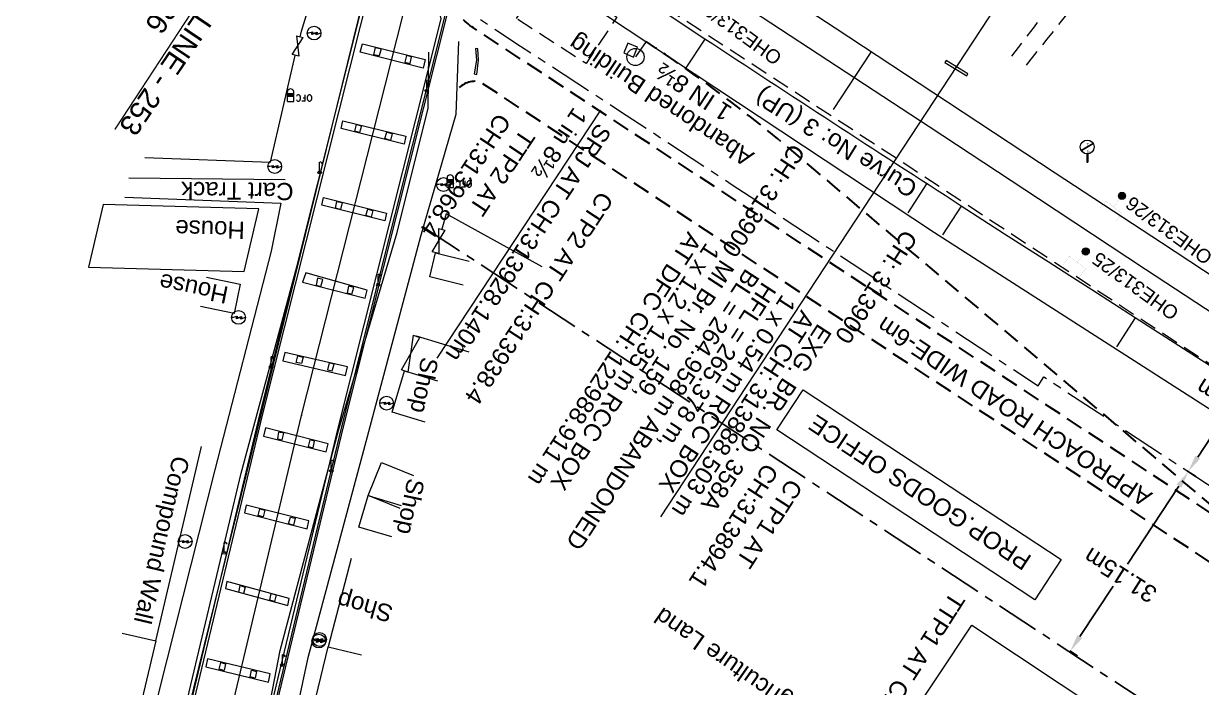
# Model space of a CAD drawing. Header units: metres. Extents: x 628572 to 650094, y 3375792 to 3391117.
# Drawn here: x 633459.7 to 633630.5, y 3387937.3 to 3388033.6 of the extents above; entities that cross this region are included whole.
import ezdxf
from ezdxf.enums import TextEntityAlignment as Align

# ---------------------------------------------------------------- set-up
doc = ezdxf.new("R2010")
doc.units = ezdxf.units.M
doc.header["$MEASUREMENT"] = 0
for name, pattern in [('CENTER', [2, 1.25, -0.25, 0.25, -0.25]), ('DASHED', [0.75, 0.5, -0.25]), ('PHANTOM2', [1.25, 0.625, -0.125, 0.125, -0.125, 0.125, -0.125])]:
    doc.linetypes.add(name, pattern=pattern)
doc.layers.get('Defpoints').update_dxf_attribs({"lineweight": 0})
for name, color, linetype, lineweight in [('BRIDGE DETAILS PLAN', 7, 'Continuous', 0), ('Bridge Parapet', 7, 'Continuous', 0), ('Cart Track', 34, 'Continuous', 0), ('Commercial Building Pucca', 251, 'Continuous', 0), ('Compound Wall', 251, 'Continuous', 0), ('Culvert Parapet', 7, 'Continuous', 0), ('Electric Pole', 251, 'Continuous', 0), ('Existing Chainage', 7, 'Continuous', 0), ('Existing IR Track', 143, 'Continuous', 0), ('Existing Railway Boundary', 7, 'CENTER', 0), ('Gate', 251, 'Continuous', 0), ('Govt buliding', 251, 'Continuous', 0), ('Lamp_Post', 7, 'Continuous', 0), ('MATCH LINE', 7, 'Continuous', 0), ('Ofc Pillar', 7, 'Continuous', 0), ('OHE MAST', 8, 'Continuous', 0), ('Piers_Abutment', 7, 'Continuous', 0), ('Residential Building Pucca', 251, 'Continuous', 0), ('Residential Building Semipucca', 251, 'Continuous', 0), ('Shed', 251, 'Continuous', 0), ('Side Details', 251, 'Continuous', 0), ('Subroad Centre', 34, 'Continuous', 0), ('Subroad Edge', 34, 'Continuous', 0), ('T-G', 8, 'Continuous', 0), ('Tank', 7, 'Continuous', 0), ('Text', 251, 'Continuous', 0), ('Wing Wall', 7, 'Continuous', 0)]:
    doc.layers.add(name, color=color, linetype=linetype, lineweight=lineweight)
for name, color, linetype in [('Cut & Conn', 190, 'Continuous'), ('Cut & Conn curves up', 192, 'Continuous'), ('IR PROPOSALS', 190, 'Continuous')]:
    doc.layers.add(name, color=color, linetype=linetype)
doc.styles.add('CUT-FILL', font='cut-fill.shx', dxfattribs={"height": 2})
doc.styles.add('notes', font='romans.shx', dxfattribs={"height": 2})
doc.styles.get("Standard").update_dxf_attribs({"font": 'arial.ttf'})
doc.styles.add('Style-Arial', font='arial.ttf')
doc.styles.add('Text', font='arial.ttf', dxfattribs={"height": 2})
doc.dimstyles.new('ISO-25', dxfattribs={"dimtxt": 2.5, "dimasz": 2.5, "dimexe": 1.25, "dimexo": 0.625, "dimtad": 1, "dimtxsty": 'Standard', "dimcen": 2.5, "dimadec": 0, "dimazin": 0, "dimtfac": 1, "dimtmove": 0, "dimatfit": 3, "dimfxl": 1, "dimarcsym": 0})

# ---------------------------------------------------------------- blocks, each defined once
blk = doc.blocks.new('GT')
at = {"layer": 'Gate'}
for p, q in [((-0.5, -0.5), (-0.5, 0.5)), ((-0.5, 0.5), (0.5, -0.5)), ((0.5, 0.5), (0.5, -0.5))]:
    blk.add_line(p, q, dxfattribs=at)
at = {"layer": 'Gate', "flags": 128}
blk.add_lwpolyline([(0.5, 0.5), (-0.5, -0.5)], dxfattribs=at)
blk = doc.blocks.new('T-G')
at = {"color": 8, "flags": 128}
for points in [[(-0.87, 1.71), (0.85, 2.73)], [(-0.85, 1.68), (0.87, 2.7)], [(-0.07, 1.2), (-0.07, 0)], [(-0.07, 0), (0.07, 0)], [(0.07, 1.2), (0.07, 0)]]:
    blk.add_lwpolyline(points, dxfattribs=at)
at = {"color": 8}
blk.add_circle((0, 2.19), 1, dxfattribs=at)
at = {"color": 8, "char_height": 0.4, "attachment_point": 7, "line_spacing_factor": 0.6, "style": 'CUT-FILL'}
for s, insert in [('T', (-0.08, 2.36, 203.18)), ('G', (-0.08, 1.37, 203.18))]:
    blk.add_mtext(s, dxfattribs=dict(at, insert=insert))
blk = doc.blocks.new('EP')
blk.add_hatch(color=8).paths.add_polyline_path([(0.31, -0.24), (0.31, 0), (-0.31, -0.19), (-0.31, 0.07), (-0.93, -0.01), (-0.21, 0.16), (-0.21, -0.05), (0.43, 0.15), (0.41, -0.1), (0.94, -0.01)])
at = {"color": 8}
for p, q in [((-0.93, -0.01), (-0.21, 0.16)), ((-0.31, 0.07), (-0.93, -0.01)), ((-0.31, -0.19), (-0.31, 0.07)), ((0.31, 0), (-0.31, -0.19)), ((-0.21, 0.16), (-0.21, -0.05)), ((-0.21, -0.05), (0.43, 0.15)), ((0.31, -0.24), (0.31, 0)), ((0.43, 0.15), (0.41, -0.1)), ((0.94, -0.01), (0.31, -0.24)), ((0.41, -0.1), (0.94, -0.01))]:
    blk.add_line(p, q, dxfattribs=at)
blk.add_circle((0, 0), 1, dxfattribs=at)
blk = doc.blocks.new('LP')
at = {"flags": 128}
for points in [[(0, 0), (0, 1.5)], [(0.25, 1.35), (0.44, 1.35)]]:
    blk.add_lwpolyline(points, dxfattribs=at)
for centre, radius, start, end in [((0.07, 0.99), 0.519, 57.6425, 97.3165), ((0.34, 1.33), 0.094, 11.7012, 168.0476)]:
    blk.add_arc(centre, radius, start, end)
at = {"extrusion": (0, 0, -1)}
blk.add_ellipse((0, 0.01), major_axis=(0.308, 0), ratio=0.400495, dxfattribs=at)
blk.add_ellipse((0.35, 1.36), major_axis=(0.0017, 0.0438), ratio=0.461056, start_param=1.74022, end_param=4.575836)
blk = doc.blocks.new('OFC')
at = {"ltscale": 5}
for p, q in [((-0.46, 0), (-0.46, 1.23)), ((-0.46, 0), (0.46, 0)), ((0.46, 0), (0.46, 1.23))]:
    blk.add_line(p, q, dxfattribs=at)
at = {"extrusion": (-1, -8.21066e-11, 0), "elevation": 0.34, "flags": 128}
blk.add_lwpolyline([(-1.13, 1.23), (-1.13, 0), (-0.77, 0), (-0.77, 1.23), (-1.13, 1.23)], close=True, dxfattribs=at)
at = {"extrusion": (-2.00765e-10, 1, 0), "elevation": 1.13, "flags": 128}
blk.add_lwpolyline([(-0.38, 1.23), (-0.38, 0), (0.34, 0), (0.34, 1.23), (-0.38, 1.23)], close=True, dxfattribs=at)
at = {"flags": 128}
blk.add_lwpolyline([(0.38, 1.13), (0.38, 0.77), (-0.34, 0.77), (-0.34, 1.13), (0.38, 1.13)], close=True, dxfattribs=at)
at = {"elevation": 1.23, "flags": 128}
blk.add_lwpolyline([(0.38, 0.77), (0.38, 1.13), (-0.34, 1.13), (-0.34, 0.77), (0.38, 0.77)], close=True, dxfattribs=at)
at = {"extrusion": (-8.0306e-11, -1, 0), "elevation": -0.77, "flags": 128}
blk.add_lwpolyline([(-0.34, 1.23), (-0.34, 0), (0.38, 0), (0.38, 1.23), (-0.34, 1.23)], close=True, dxfattribs=at)
at = {"extrusion": (1, -3.28427e-10, 0), "elevation": 0.38, "flags": 128}
blk.add_lwpolyline([(0.77, 1.23), (0.77, 0), (1.13, 0), (1.13, 1.23), (0.77, 1.23)], close=True, dxfattribs=at)
at = {"ltscale": 5}
blk.add_arc((0, 1.36), 0.48, 343.8979, 196.1021, dxfattribs=at)
at = {"ltscale": 5, "style": 'notes'}
blk.add_text('OFC', height=0.246, rotation=0, dxfattribs=at).set_placement((-0.33, 0.84))
at = {"style": 'notes'}
blk.add_text('OFC', height=0.937, rotation=180, dxfattribs=at).set_placement((3.18, 0.99, -359.18))
blk = doc.blocks.new('OHE MAST')
h = blk.add_hatch(color=256)
edge = h.paths.add_edge_path()
edge.add_arc((0, 0), 0.514, 0, 360)
at = {"const_width": 0.01, "flags": 128}
for points in [[(1.5, 3.5), (1.5, 2), (-1.5, 2), (-1.5, 3.5)], [(0, 2), (0, 0)]]:
    blk.add_lwpolyline(points, dxfattribs=at)
blk.add_circle((0, 0), 0.514)
blk = doc.blocks.new('*D67')
at = {"color": 0, "lineweight": -2, "transparency": 16777216}
for p, q in [((633640.13, 3387986.32), (633641.29, 3387985.55)), ((633638.87, 3387984.15), (633635.98, 3387979.76)), ((633630.01, 3387970.68), (633633.89, 3387976.58)), ((633628.54, 3387968.65), (633629.67, 3387967.9))]:
    blk.add_line(p, q, dxfattribs=at)
at = {"color": 0, "transparency": 16777216}
for points in [[(633639.22, 3387983.92), (633638.53, 3387984.38), (633640.25, 3387986.24)], [(633630.35, 3387970.45), (633629.66, 3387970.91), (633628.63, 3387968.59)]]:
    blk.add_solid(points, dxfattribs=at)
at = {"layer": 'Defpoints', "color": 0, "transparency": 16777216}
for p in [(633639.61, 3387986.66), (633628.02, 3387968.99), (633628.63, 3387968.59)]:
    blk.add_point(p, dxfattribs=at)
at = {"color": 0, "transparency": 16777216, "insert": (633635.06, 3387978.09), "char_height": 2.5, "attachment_point": 5, "rotation": 147.6473}
blk.add_mtext('21.13m', dxfattribs=at)
blk = doc.blocks.new('*D68')
at = {"color": 0, "lineweight": -2, "transparency": 16777216}
for p, q in [((633628.54, 3387968.65), (633629.7, 3387967.88)), ((633627.29, 3387966.48), (633619.81, 3387955.13)), ((633612.91, 3387944.64), (633617.72, 3387951.95)), ((633611.46, 3387942.6), (633612.58, 3387941.86))]:
    blk.add_line(p, q, dxfattribs=at)
at = {"color": 0, "transparency": 16777216}
for points in [[(633627.63, 3387966.25), (633626.94, 3387966.71), (633628.66, 3387968.57)], [(633613.26, 3387944.41), (633612.56, 3387944.87), (633611.53, 3387942.55)]]:
    blk.add_solid(points, dxfattribs=at)
at = {"layer": 'Defpoints', "color": 0, "transparency": 16777216}
for p in [(633628.02, 3387968.99), (633610.94, 3387942.94), (633611.53, 3387942.55)]:
    blk.add_point(p, dxfattribs=at)
at = {"color": 0, "transparency": 16777216, "insert": (633618.77, 3387953.54), "char_height": 2.5, "attachment_point": 5, "rotation": 147.6473}
blk.add_mtext('31.15m', dxfattribs=at)

msp = doc.modelspace()

# ---------------------------------------------------------------- linework, layer by layer
at = {"layer": 'BRIDGE DETAILS PLAN', "flags": 128}
msp.add_lwpolyline([(633552.1138, 3387962.0314), (633603.1585, 3388039.6917)], dxfattribs=at)
at = {"layer": 'Bridge Parapet', "flags": 128}
for points in [[(633582.1079, 3388327.4918), (633570.3504, 3388281.2824), (633558.0854, 3388232.6592), (633546.1026, 3388184.8959), (633533.7307, 3388136.0457), (633522.329, 3388089.3873), (633519.7365, 3388078.6746), (633519.0071, 3388075.9338), (633510.5455, 3388043.721), (633479.7156, 3387918.3144), (633474.7825, 3387889.2321), (633471.5762, 3387859.1145), (633470.2672, 3387837.8417), (633469.9649, 3387815.0777), (633470.0271, 3387781.2957), (633470.0424, 3387748.6727)], [(633470.0424, 3387748.6727), (633470.2984, 3387748.6437), (633470.3051, 3387781.3347), (633470.2459, 3387815.1267), (633470.5221, 3387837.7887), (633471.8002, 3387859.1115), (633475.0455, 3387889.25), (633479.9686, 3387918.2473), (633494.008, 3387977.0023), (633510.7045, 3388043.7049), (633519.1391, 3388075.7197), (633534.0707, 3388136.0056), (633546.3426, 3388184.9469), (633558.3974, 3388232.6781), (633570.6413, 3388281.1624), (633582.3289, 3388327.4457)], [(633482.2174, 3387748.643), (633482.1688, 3387779.012), (633482.1369, 3387814.719), (633482.4642, 3387837.892), (633483.587, 3387858.0918), (633486.9363, 3387888.1203), (633491.6283, 3387916.0007), (633505.8457, 3387975.0586), (633521.3285, 3388036.7084)], [(633521.5215, 3388036.6074), (633506.0577, 3387975.0676), (633491.8333, 3387915.9936), (633483.906, 3387858.1278), (633482.6542, 3387837.9969), (633482.4189, 3387814.726), (633482.4088, 3387779.14), (633482.4524, 3387748.533), (633482.2174, 3387748.643)]]:
    msp.add_lwpolyline(points, dxfattribs=at)
at = {"layer": 'Cart Track', "flags": 128}
for points in [[(633474.9529, 3388011.216), (633497.6528, 3388010.9498)], [(633474.3905, 3388008.4151), (633497.0063, 3388007.5389), (633495.5893, 3388000.5861), (633487.4268, 3387968.8313), (633479.3262, 3387936.6584), (633469.8772, 3387894.2918), (633465.6909, 3387863.8723), (633465.966, 3387857.8223), (633463.7205, 3387847.4906)], [(633469.1118, 3387842.1719), (633470.0279, 3387857.4467), (633474.8041, 3387893.4811), (633483.7062, 3387936.6388), (633491.2538, 3387968.3517), (633499.6432, 3387999.5455)]]:
    msp.add_lwpolyline(points, dxfattribs=at)
at = {"layer": 'Commercial Building Pucca', "flags": 128}
for points in [[(633523.4492, 3387995.6462), (633518.5976, 3387996.8551), (633519.4653, 3388000.3377), (633524.317, 3387999.1288)], [(633486.2216, 3387996.7755), (633491.1217, 3387995.7807), (633490.2591, 3387991.5318), (633485.359, 3387992.5267)], [(633514.3163, 3387963.2407), (633509.6813, 3387965.1161), (633511.61, 3387969.8828), (633516.2449, 3387968.0074)], [(633513.0988, 3387959.1067), (633508.3096, 3387960.5433), (633509.6813, 3387965.1161), (633514.4705, 3387963.6795)], [(633504.4205, 3387924.192), (633499.5606, 3387925.3675), (633503.8662, 3387943.1669), (633508.726, 3387941.9914)]]:
    msp.add_lwpolyline(points, dxfattribs=at)
at = {"layer": 'Compound Wall', "flags": 128}
for points in [[(633499.7938, 3388031.6745), (633500.0099, 3388032.5035), (633501.7537, 3388038.2342)], [(633477.2653, 3388014.1767), (633495.5222, 3388013.4781), (633499.1054, 3388028.9816)], [(633534.927, 3387998.2765), (633520.9831, 3388005.9685), (633520.3818, 3388003.7506)], [(633524.3404, 3387985.9143), (633516.6856, 3387988.2151)], [(633478.8543, 3387944.0205), (633485.5143, 3387972.2315)], [(633507.196, 3387955.9564), (633503.8652, 3387943.1659)]]:
    msp.add_lwpolyline(points, dxfattribs=at)
at = {"layer": 'Culvert Parapet', "flags": 128}
msp.add_lwpolyline([(633596.676, 3388026.3057), (633593.4953, 3388028.2381), (633593.3383, 3388027.9482), (633596.5191, 3388026.0156), (633596.676, 3388026.3057)], close=True, dxfattribs=at)
at = {"layer": 'Cut & Conn', "linetype": 'Continuous', "lineweight": 0, "flags": 128}
msp.add_lwpolyline([(633587.9877, 3388006.147), (633590.7038, 3388010.3449)], dxfattribs=at)
at = {"layer": 'Cut & Conn curves up', "lineweight": 0, "flags": 128}
for points in [[(633558.5182, 3388031.3456), (633555.7698, 3388027.1687)], [(633595.6992, 3388007.117), (633592.988, 3388002.9159)], [(633620.9386, 3387990.9005), (633618.24, 3387986.6913)]]:
    msp.add_lwpolyline(points, dxfattribs=at)
at = {"layer": 'Cut & Conn curves up', "lineweight": 0}
msp.add_lwpolyline([(633610.1296, 3387895.1527), (633577.6181, 3387916.7563), (633597.2483, 3387946.2979), (633629.7598, 3387924.6943)], close=True, dxfattribs=at)
at = {"layer": 'Existing Chainage', "color": 7, "linetype": 'Continuous', "lineweight": 13, "flags": 128}
msp.add_lwpolyline([(633577.1584, 3388021.1033), (633582.6579, 3388029.4553)], dxfattribs=at)
at = {"layer": 'Existing IR Track', "color": 88, "linetype": 'DASHED', "ltscale": 5, "flags": 128}
msp.add_lwpolyline([(633655.2558, 3387968.8454), (633651.3204, 3387971.3978), (633618.9693, 3387992.5343), (633588.2438, 3388012.7388), (633555.5721, 3388034.1031), (633524.2034, 3388054.4683), (633489.5286, 3388078.1213), (633461.7389, 3388095.8322), (633429.7692, 3388117.3358), (633397.98, 3388138.1201), (633365.2232, 3388159.5832), (633331.9342, 3388181.5017), (633305.6101, 3388199.5599), (633293.819, 3388207.6162), (633281.4239, 3388215.7519), (633264.447, 3388226.8212), (633226.0824, 3388251.9169), (633201.4886, 3388268.1225), (633165.1673, 3388291.9881), (633131.8644, 3388313.7708), (633100.0164, 3388334.8736), (633069.8468, 3388355.0655), (633066.6826, 3388357.1272), (633052.312, 3388366.5682), (633049.0719, 3388368.7399), (633046.1212, 3388370.658), (633034.399, 3388378.4057), (633025.0907, 3388384.5662), (633008.4566, 3388395.4793), (632989.5886, 3388407.849), (632964.854, 3388424.1264), (632944.356, 3388437.5642), (632916.4413, 3388455.8732), (632896.2201, 3388469.1828), (632879.7564, 3388480.0129), (632866.3179, 3388488.8026), (632862.5514, 3388491.262), (632858.682, 3388493.7589), (632841.7019, 3388504.9599)], dxfattribs=at)
at = {"layer": 'Existing IR Track', "flags": 128}
for points in [[(633760.215, 3387912.7122), (633757.6038, 3387914.4298), (633740.1304, 3387925.9133), (633723.0094, 3387937.1653), (633707.1728, 3387947.5681), (633691.4361, 3387957.9053), (633674.2036, 3387969.2407), (633656.8386, 3387980.6632), (633640.8873, 3387991.1539), (633624.7361, 3388001.7759), (633609.3469, 3388011.8954), (633593.6904, 3388022.1908), (633577.3994, 3388032.9178), (633561.0644, 3388043.6737)], [(633800.9013, 3387880.6151), (633784.7598, 3387891.2326), (633769.8561, 3387900.9951), (633754.9453, 3387910.7624), (633737.6529, 3387922.1463), (633720.3871, 3387933.5127), (633704.7229, 3387943.8431), (633689.0644, 3387954.1698), (633671.77, 3387965.5402), (633654.5471, 3387976.8637), (633638.4378, 3387987.4278), (633622.4455, 3387997.9151), (633606.8888, 3388008.157), (633591.0452, 3388018.5872), (633591.041, 3388018.5932), (633574.9339, 3388029.1698), (633558.5614, 3388039.9207)]]:
    msp.add_lwpolyline(points, dxfattribs=at)
at = {"layer": 'Existing Railway Boundary', "ltscale": 5, "flags": 128}
msp.add_lwpolyline([(631983.38, 3389039.032), (631997.7807, 3389029.4226), (631998.0481, 3389028.4172), (632017.689, 3389013.381), (632054.7643, 3388986.9088), (632106.6339, 3388955.856), (632154.9467, 3388925.0992), (632230.8669, 3388875.9972), (632261.2753, 3388857.0709), (632290.5359, 3388840.2738), (632385.6616, 3388776.6365), (632400.5735, 3388766.5357), (632397.5375, 3388762.1235), (632395.5364, 3388759.1088), (632389.2973, 3388750.367), (632386.7075, 3388746.9674), (632380.0799, 3388739.4039), (632361.8258, 3388715.063), (632365.1364, 3388712.5802), (632373.8273, 3388706.8724), (632388.4278, 3388697.2834), (632403.5607, 3388687.3436), (632418.7904, 3388677.3402), (632434.5002, 3388667.0345), (632450.2517, 3388656.7014), (632466.7864, 3388645.8571), (632483.3195, 3388635.0137), (632501.7611, 3388622.9148), (632520.2525, 3388610.7831), (632536.8197, 3388599.9238), (632553.3588, 3388589.0829), (632565.8495, 3388580.885), (632578.4671, 3388572.604), (632596.9196, 3388560.5289), (632615.4939, 3388548.3741), (632635.6038, 3388535.295), (632652.8405, 3388523.9973), (632669.9946, 3388512.743), (632686.4084, 3388501.9869), (632696.8068, 3388495.1588), (632732.8678, 3388550.0585), (632815.552, 3388494.313), (632865.8266, 3388462.6693), (632954.7858, 3388408.1832), (633025.1519, 3388369.9037), (633056.7277, 3388353.8904), (633065.1399, 3388349.0145), (633088.5914, 3388328.9973), (633152.5885, 3388273.22), (633202.5468, 3388242.3953), (633264.4413, 3388204.6969), (633318.529, 3388171.7998), (633353.1394, 3388148.7029), (633406.9301, 3388112.3266), (633420.502, 3388103.4378), (633436.8123, 3388092.7008), (633466.2362, 3388073.356), (633479.8402, 3388064.4269), (633497.3225, 3388052.9837), (633514.7073, 3388041.6043), (633531.7969, 3388030.3277), (633546.129, 3388020.9518), (633562.4852, 3388010.2117), (633576.5949, 3388000.9466), (633594.4174, 3387989.2137), (633606.8568, 3387981.0241), (633607.7091, 3387982.3188), (633610.8424, 3387980.256), (633626.8506, 3387969.7582), (633642.9494, 3387959.201), (633660.1619, 3387947.8844), (633677.4438, 3387936.5221), (633693.0899, 3387926.2037), (633708.7685, 3387915.8637), (633726.0343, 3387904.4973), (633743.3468, 3387893.1002), (633758.2779, 3387883.3197), (633773.1647, 3387873.5681), (633789.2894, 3387862.9617), (633805.4356, 3387852.3412), (633820.4764, 3387842.4668), (633835.4704, 3387832.6232), (633852.0416, 3387821.7432), (633886.4734, 3387799.1411), (633904.4207, 3387787.3621), (633919.3393, 3387777.5707), (633934.3023, 3387767.7502), (633949.6629, 3387757.6969), (633964.9235, 3387747.7091), (633980.0551, 3387737.7098), (633995.2041, 3387727.6988), (634012.3387, 3387716.4289), (634029.3333, 3387705.2512), (634045.5362, 3387694.5849), (634061.6293, 3387683.9862), (634078.9907, 3387672.5929), (634096.3149, 3387661.224), (634113.1506, 3387650.1721), (634130.0059, 3387639.1072), (634145.8823, 3387628.6414), (634161.8963, 3387618.085), (634177.8703, 3387607.6107), (634193.7633, 3387597.1895), (634209.9993, 3387586.506), (634226.097, 3387575.9134), (634243.1652, 3387564.6955), (634260.1615, 3387553.5249), (634275.6177, 3387543.3646), (634291.1318, 3387533.1662), (634296.8083, 3387529.4449), (634291.9143, 3387522.0113), (634301.9583, 3387515.4268), (634317.7028, 3387505.1053), (634344.1271, 3387487.7818), (634370.6963, 3387470.3636), (634386.1901, 3387460.3813), (634401.9429, 3387450.229), (634426.4972, 3387434.0857), (634451.3792, 3387417.727), (634475.9114, 3387401.5928), (634500.3759, 3387385.5031), (634523.6732, 3387370.1555), (634547.0997, 3387354.7227), (634564.8006, 3387343.068), (634582.571, 3387331.3674), (634601.3879, 3387318.9723), (634620.2858, 3387306.5238), (634639.3106, 3387294.0156), (634658.1243, 3387281.6461), (634679.4814, 3387267.2836), (634702.026, 3387254.0413), (634712.9167, 3387246.4104), (634726.0042, 3387238.4627), (634737.8854, 3387230.0656), (634750.9438, 3387221.7267), (634764.9008, 3387212.4131), (634775.612, 3387204.6159), (634789.3703, 3387195.959), (634801.4607, 3387188.869), (634814.7172, 3387180.8194), (634815.4987, 3387180.2694), (634827.9598, 3387171.3498), (634840.5994, 3387164.128), (634854.2176, 3387155.5292), (634871.8787, 3387143.9515), (634877.6173, 3387139.7695), (634887.5373, 3387132.4757), (634902.4262, 3387121.5277), (634921.3448, 3387107.4791), (634940.6674, 3387093.1306), (634962.2421, 3387077.0753), (634984.1126, 3387060.8), (635000.5185, 3387048.6195), (635017.0238, 3387036.3652), (635035.7455, 3387022.426), (635054.4369, 3387008.5092), (635082.1937, 3386987.9155), (635109.8573, 3386967.3911), (635134.2436, 3386949.2611), (635158.5309, 3386931.2047), (635180.7563, 3386914.7058), (635202.7867, 3386898.3516), (635206.1213, 3386895.8016), (635211.1242, 3386892.0437), (635230.1367, 3386877.9281), (635249.207, 3386863.7701), (635270.9723, 3386847.61), (635292.819, 3386831.3895), (635313.1117, 3386816.3456), (635333.3618, 3386801.3334), (635352.372, 3386787.2182), (635371.5331, 3386772.9909), (635390.4616, 3386758.9197), (635409.8226, 3386744.527), (635427.2062, 3386731.6093), (635445.0434, 3386718.3546), (635461.6171, 3386706.0794), (635478.4695, 3386693.5976), (635493.4196, 3386682.4884), (635508.6023, 3386671.2062), (635518.0063, 3386664.2196), (635527.5618, 3386657.1206), (635543.461, 3386645.2907), (635559.7145, 3386633.1978), (635591.676, 3386610.2688), (635606.0755, 3386599.5015), (635620.6466, 3386588.6057), (635636.5434, 3386576.7606), (635652.3995, 3386564.9458), (635668.2493, 3386553.1365), (635683.9787, 3386541.4169), (635700.2614, 3386528.9886), (635716.7419, 3386516.4094), (635732.9183, 3386504.3569), (635749.0007, 3386492.3748), (635764.9276, 3386480.5277), (635780.91, 3386468.6394), (635796.8963, 3386456.7694), (635812.8908, 3386444.8934), (635829.3631, 3386432.6938), (635845.7912, 3386420.527), (635861.6814, 3386408.7334), (635877.6317, 3386396.8953), (635893.2055, 3386385.3425), (635908.8769, 3386373.7174), (635925.058, 3386361.6972), (635941.2668, 3386349.6564), (635956.6865, 3386338.1889), (635972.0823, 3386326.7391), (635987.7899, 3386315.0493), (636003.5308, 3386303.3347), (636019.0977, 3386291.765), (636034.6476, 3386280.2079), (636050.7681, 3386268.2256), (636066.8961, 3386256.2378), (636083.1084, 3386244.1987), (636099.3561, 3386232.1333), (636114.134, 3386221.1471), (636147.8198, 3386196.1265), (636166.7058, 3386182.1085), (636182.4635, 3386170.4111), (636198.2037, 3386158.7268), (636214.3364, 3386146.7471), (636230.3919, 3386134.8247), (636230.9614, 3386134.4025), (636228.154, 3386130.995), (636300.9317, 3386076.4069), (636382.1931, 3386014.4435), (636463.0816, 3385952.0584), (636544.2755, 3385889.3268), (636568.8921, 3385871.1182), (636613.4471, 3385839.7025), (636628.0709, 3385853.6506), (636650.5128, 3385835.4717), (636693.9069, 3385800.1065), (636686.7095, 3385790.4003), (636696.0629, 3385782.3378), (636710.473, 3385769.9165), (636766.0138, 3385726.4206), (636849.4668, 3385668.9836), (636931.64, 3385608.8479), (637013.8419, 3385548.1951), (637096.6082, 3385488.6336), (637121.9489, 3385470.2058), (637176.9181, 3385426.1737), (637258.1753, 3385363.4078), (637340.1494, 3385301.7514), (637422.2947, 3385241.0852), (637447.0788, 3385223.2045), (637528.2227, 3385160.8768), (637610.9552, 3385100.7612), (637694.8717, 3385041.953), (637753.3499, 3385002.2846), (637771.5944, 3384989.982), (637771.5944, 3384979.4924), (637852.0915, 3384922.0343), (637935.0162, 3384862.0714), (637993.4351, 3384821.4573), (638019.0158, 3384803.2052), (638102.4107, 3384745.0584), (638178.9785, 3384688.3398), (638237.6603, 3384636.8079), (638344.701, 3384557.2221), (638427.4112, 3384496.8586), (638508.4228, 3384435.5926), (638565.3238, 3384391.9743), (638589.782, 3384373.2765), (638631.8324, 3384337.8543), (638619.2503, 3384320.7689), (638700.6253, 3384258.2275), (638758.2306, 3384210.1286), (638748.4263, 3384194.4881), (638832.9819, 3384135.241), (638898.2751, 3384089.8354), (638910.685, 3384104.7359), (638994.0238, 3384045.8483), (639077.2216, 3383986.384), (639102.1383, 3383968.0886), (639159.8745, 3383926.5901), (639184.8741, 3383908.5552), (639242.6613, 3383867.4991), (639268.1519, 3383849.1332), (639327.9549, 3383811.5106), (639354.2186, 3383795.0507), (639414.5653, 3383756.9689), (639440.0428, 3383739.3736), (639498.3493, 3383699.1058), (639523.8465, 3383681.6785), (639574.9736, 3383646.7331), (639583.1624, 3383652.0276), (639689.1575, 3383571.5368), (639770.3529, 3383510.1038), (639826.8338, 3383467.0843), (639851.6063, 3383448.3401), (639907.8381, 3383405.1303), (639928.7552, 3383389.2727), (639932.4136, 3383385.8226), (639987.4639, 3383341.8457), (640012.7135, 3383323.0928), (640093.1273, 3383262.0565), (640171.8725, 3383196.1592), (640228.3322, 3383153.381), (640311.5957, 3383095.2106), (640394.8641, 3383036.2274), (640477.4145, 3382977.0386), (640559.1827, 3382915.4685), (640665.4567, 3382835.3045), (640720.6935, 3382789.5682), (640744.1896, 3382769.9043), (640801.5333, 3382727.7921), (640884.497, 3382668.355), (640967.4181, 3382609.4811), (641049.3321, 3382547.9775), (641130.842, 3382487.0083), (641212.6929, 3382426.3203), (641295.2397, 3382366.2732), (641377.1032, 3382305.6407), (641458.6913, 3382244.4694), (641539.788, 3382182.3426), (641622.1383, 3382122.0097), (641702.364, 3382062.6427), (641784.5528, 3382001.6936), (641867.0132, 3381941.5198), (641973.939, 3381862.1361), (642047.1447, 3381806.5386), (642111.3474, 3381756.247), (642135.5451, 3381737.1522), (642191.6481, 3381692.8805), (642216.3665, 3381674.0919), (642297.8377, 3381612.4104), (642380.4062, 3381552.4772), (642463.3246, 3381492.4122), (642545.7114, 3381431.7783), (642627.5896, 3381371.9523), (642710.042, 3381311.7191), (642794.2249, 3381254.3826), (642875.8129, 3381193.2771), (642956.3456, 3381130.3141), (643036.4583, 3381067.3443), (643117.185, 3381004.8095), (643172.4593, 3380960.8682), (643197.158, 3380942.1115), (643255.3116, 3380901.5691), (643282.0179, 3380885.9855), (643340.0019, 3380844.3971), (643414.9945, 3380785.1482), (643451.8986, 3380756.7808), (643532.8037, 3380694.4612), (643535.2972, 3380692.6635), (643551.2784, 3380680.8194), (643567.3357, 3380668.919), (643583.0638, 3380657.2952), (643598.7082, 3380645.7333), (643614.3081, 3380634.1892), (643630.1523, 3380622.4653), (643650.0814, 3380608.0318), (643669.585, 3380593.9065), (643682.7179, 3380584.1884), (643695.5222, 3380574.7117), (643709.3225, 3380564.4893), (643722.9637, 3380554.3847), (643737.887, 3380543.3483), (643752.8235, 3380532.3022), (643768.2592, 3380520.8389), (643783.7331, 3380509.3472), (643799.7855, 3380497.4973), (643815.9413, 3380485.5714), (643832.7782, 3380473.1288), (643849.7289, 3380460.6021), (643866.059, 3380448.5159), (643882.3496, 3380436.4589), (643898.3816, 3380424.7148), (643914.2305, 3380413.1048), (643929.3278, 3380401.9147), (643944.4267, 3380390.7231), (643959.7518, 3380379.1349), (643975.3902, 3380367.3097), (643987.907, 3380358.1055), (644000.1603, 3380349.0958), (644017.4569, 3380336.3184), (644034.4669, 3380323.7528), (644046.4455, 3380314.9727), (644249.4258, 3380165.3983), (644621.007, 3379887.6965), (644676.9944, 3379845.4482), (644702.8645, 3379825.9912), (644738.6024, 3379799.4801), (644742.2817, 3379796.7418), (644771.2557, 3379773.8192), (644804.6479, 3379750.2058), (644834.554, 3379728.6172), (644848.5372, 3379718.5093), (644863.2911, 3379707.9396), (644878.1999, 3379697.2589), (644893.8111, 3379686.127), (644909.381, 3379675.0245), (644918.4816, 3379668.5863), (644935.1691, 3379656.7791), (644907.7997, 3379620.3367), (644936.8456, 3379598.666), (644961.4527, 3379618.4234), (645145.9779, 3379481.4776), (645154.4712, 3379493.1591), (645276.7247, 3379402.534), (645270.2115, 3379393.7381), (645468.3754, 3379252.8811), (645478.6859, 3379267.1096), (645498.5589, 3379252.3702), (645510.5872, 3379243.9988), (645510.5872, 3379243.9988), (645531.3517, 3379228.922), (645544.8911, 3379218.91), (645549.0311, 3379215.8257)], dxfattribs=at)
at = {"layer": 'Govt buliding', "color": 88, "linetype": 'DASHED', "ltscale": 5, "flags": 128}
msp.add_lwpolyline([(633531.1842, 3388034.318), (633535.6401, 3388041.0754), (633545.7322, 3388034.5409), (633541.2762, 3388027.7836), (633531.1842, 3388034.318)], close=True, dxfattribs=at)
at = {"layer": 'IR PROPOSALS', "linetype": 'Continuous', "lineweight": 0}
msp.add_line((633549.9788, 3388030.9837), (633548.4489, 3388028.7433), dxfattribs=at)
at = {"layer": 'IR PROPOSALS', "linetype": 'Continuous', "lineweight": 0, "flags": 128}
for points in [[(633005.3366, 3388390.6501), (633017.9238, 3388382.2456, 0.00993225), (633037.4473, 3388369.7631, -0.01048092), (633058.0346, 3388356.5686), (633177.8795, 3388276.1671), (633464.7937, 3388087.4008), (633591.8294, 3388003.2666), (633707.3008, 3387929.2386), (633752.2019, 3387899.7159), (633755.1075, 3387899.6122)], [(633663.5474, 3387963.5843), (633620.9386, 3387990.9005), (633617.7816, 3387992.9245), (633614.6249, 3387994.9488), (633611.4686, 3387996.9736), (633608.3128, 3387998.9993), (633605.1578, 3388001.0262), (633602.0037, 3388003.0546), (633598.8508, 3388005.0848), (633595.6992, 3388007.117, -0.00221894), (633558.5182, 3388031.3456), (633555.3862, 3388033.408), (633552.2556, 3388035.4725)]]:
    msp.add_lwpolyline(points, format="xyb", dxfattribs=at)
at = {"layer": 'IR PROPOSALS', "linetype": 'DASHED', "lineweight": 30, "ltscale": 5, "flags": 128}
for points in [[(633801.3038, 3387853.9562, -0.3195207), (633798.335, 3387853.017), (633524.9612, 3388032.9503, -0.138793), (633521.583, 3388036.849)], [(633739.1144, 3387875.2611), (633736.4346, 3387875.3568), (633571.7311, 3388014.669, 0.02928505), (633549.9788, 3388030.9837), (633549.9788, 3388030.9837)], [(633795.3477, 3387844.907, 0.33400222), (633794.9653, 3387848.0519), (633525.8512, 3388025.1815, 0.25691383), (633522.5675, 3388023.9964)]]:
    msp.add_lwpolyline(points, format="xyb", dxfattribs=at)
at = {"layer": 'IR PROPOSALS', "lineweight": 13, "flags": 128}
msp.add_lwpolyline([(633519.693, 3387985.0513), (633543.4064, 3388021.0239)], dxfattribs=at)
at = {"layer": 'IR PROPOSALS', "linetype": 'CENTER', "ltscale": 5, "flags": 128}
msp.add_lwpolyline([(633517.7195, 3388004.073), (634409.3663, 3387417.4609)], dxfattribs=at)
at = {"layer": 'IR PROPOSALS', "linetype": 'Continuous', "lineweight": 0, "flags": 128}
msp.add_lwpolyline([(633606.3732, 3387949.9928), (633568.9433, 3387974.6289), (633572.7754, 3387980.4511), (633610.2053, 3387955.8149)], close=True, dxfattribs=at)
at = {"layer": 'IR PROPOSALS', "linetype": 'Continuous', "lineweight": 0}
msp.add_circle((633548.4489, 3388028.7433), 1.2487, dxfattribs=at)
at = {"layer": 'MATCH LINE', "linetype": 'PHANTOM2', "ltscale": 15, "const_width": 0.2}
msp.add_lwpolyline([(633540.5301, 3388121.4489), (633472.934, 3388018.226)], dxfattribs=at)
at = {"layer": 'Piers_Abutment', "flags": 128}
for points in [[(633508.5355, 3388029.4592), (633508.8316, 3388030.6752), (633517.9523, 3388028.3559), (633517.656, 3388027.1396), (633508.5355, 3388029.4592)], [(633510.7416, 3388030.1039), (633511.5425, 3388029.9148), (633511.2494, 3388028.9189), (633510.4954, 3388029.039), (633510.7416, 3388030.1039)], [(633515.9854, 3388028.7792), (633515.2224, 3388028.9653), (633514.9833, 3388028.0023), (633515.772, 3388027.8099), (633515.9854, 3388028.7792)], [(633505.7669, 3388018.3526), (633506.015, 3388019.4996), (633515.1317, 3388017.2323), (633514.8835, 3388016.085), (633505.7669, 3388018.3526)], [(633508.4408, 3388017.7663), (633507.7428, 3388017.9624), (633507.986, 3388018.9443), (633508.6879, 3388018.7612), (633508.4408, 3388017.7663)], [(633512.4078, 3388017.8517), (633513.1568, 3388017.6206), (633512.9116, 3388016.6496), (633512.1153, 3388016.8953), (633512.4078, 3388017.8517)], [(633502.9653, 3388007.251), (633503.2105, 3388008.356), (633512.3281, 3388006.0907), (633512.0829, 3388004.9855), (633502.9653, 3388007.251)], [(633505.1534, 3388007.7927), (633505.8994, 3388007.6116), (633505.6522, 3388006.6377), (633504.9322, 3388006.8078), (633505.1534, 3388007.7927)], [(633509.6312, 3388006.6621), (633510.3462, 3388006.476), (633510.0981, 3388005.524), (633509.3303, 3388005.7239), (633509.6312, 3388006.6621)], [(633500.6185, 3387997.4319), (633500.1357, 3387996.0684), (633509.2234, 3387993.7401), (633509.5115, 3387994.8861), (633500.6185, 3387997.4319)], [(633502.1186, 3387995.6502), (633502.8256, 3387995.4461), (633503.0928, 3387996.437), (633502.3118, 3387996.6291), (633502.1186, 3387995.6502)], [(633506.6175, 3387994.5155), (633507.3245, 3387994.3114), (633507.5916, 3387995.3024), (633506.8106, 3387995.4945), (633506.6175, 3387994.5155)], [(633506.3978, 3387982.5425), (633506.702, 3387983.7615), (633497.5803, 3387985.8818), (633497.2761, 3387984.6628), (633506.3978, 3387982.5425)], [(633499.4822, 3387985.3742), (633500.2702, 3387985.2021), (633500.02, 3387984.2612), (633499.232, 3387984.4333), (633499.4822, 3387985.3742)], [(633504.72, 3387984.1608), (633504.009, 3387984.3479), (633503.7659, 3387983.3709), (633504.4769, 3387983.1838), (633504.72, 3387984.1608)], [(633503.6052, 3387971.4289), (633503.8944, 3387972.6079), (633494.7987, 3387974.9282), (633494.5095, 3387973.7492), (633503.6052, 3387971.4289)], [(633496.5015, 3387973.342), (633497.2154, 3387973.1719), (633497.4586, 3387974.1518), (633496.6696, 3387974.3229), (633496.5015, 3387973.342)], [(633501.9054, 3387973.0042), (633501.2034, 3387973.1993), (633500.9723, 3387972.2183), (633501.6743, 3387972.0232), (633501.9054, 3387973.0042)], [(633500.8256, 3387960.2953), (633501.0868, 3387961.4323), (633492.0031, 3387963.7256), (633491.7419, 3387962.5886), (633500.8256, 3387960.2953)], [(633493.966, 3387963.1763), (633494.663, 3387963.0102), (633494.4229, 3387962.0223), (633493.7129, 3387962.2214), (633493.966, 3387963.1763)], [(633498.3928, 3387961.9817), (633499.0898, 3387961.8156), (633498.8497, 3387960.8276), (633498.1397, 3387961.0267), (633498.3928, 3387961.9817)], [(633498.014, 3387949.1517), (633498.2342, 3387950.1677), (633489.1935, 3387952.62), (633488.9733, 3387951.6038), (633498.014, 3387949.1517)], [(633491.6033, 3387950.8727), (633490.8913, 3387951.0648), (633491.0934, 3387952.0337), (633491.8334, 3387951.8341), (633491.6033, 3387950.8727)], [(633496.1021, 3387949.751), (633495.3901, 3387949.9431), (633495.5923, 3387950.9121), (633496.3323, 3387950.7124), (633496.1021, 3387949.751)], [(633495.2214, 3387938.0421), (633495.4636, 3387939.2181), (633486.3709, 3387941.4224), (633486.1287, 3387940.2464), (633495.2214, 3387938.0421)], [(633488.7937, 3387939.7211), (633488.0797, 3387939.9062), (633488.2888, 3387940.8821), (633489.0028, 3387940.697), (633488.7937, 3387939.7211)], [(633493.2675, 3387938.6014), (633492.5535, 3387938.7865), (633492.7627, 3387939.7625), (633493.4767, 3387939.5774), (633493.2675, 3387938.6014)]]:
    msp.add_lwpolyline(points, close=True, dxfattribs=at)
at = {"layer": 'Residential Building Pucca', "flags": 128}
msp.add_lwpolyline([(633491.6979, 3387997.6176), (633493.8012, 3388006.7313), (633471.2203, 3388007.3576), (633469.1166, 3387998.2419), (633491.6979, 3387997.6176)], close=True, dxfattribs=at)
at = {"layer": 'Residential Building Semipucca', "flags": 128}
msp.add_lwpolyline([(633517.9443, 3387975.7535), (633513.158, 3387977.1996), (633514.9689, 3387983.1933), (633519.7552, 3387981.7473)], dxfattribs=at)
at = {"layer": 'Shed', "flags": 128}
msp.add_lwpolyline([(633473.986, 3387945.1626), (633478.8543, 3387944.0225), (633476.659, 3387934.6488), (633471.7907, 3387935.7889)], dxfattribs=at)
at = {"layer": 'Subroad Centre', "flags": 128}
msp.add_lwpolyline([(633476.1565, 3387749.1689), (633476.083, 3387780.5949), (633475.9878, 3387814.5129), (633476.3502, 3387837.9568), (633477.4061, 3387858.5637), (633480.6304, 3387888.9022), (633485.8945, 3387917.3765), (633499.9989, 3387976.7085), (633515.6287, 3388038.3672), (633528.0838, 3388088.0955), (633539.8296, 3388135.5188), (633551.9994, 3388183.6341), (633563.711, 3388229.7144), (633576.4832, 3388280.1886), (633588.0418, 3388326.2069), (633593.685, 3388348.5931)], dxfattribs=at)
at = {"layer": 'Subroad Centre'}
msp.add_point((633499.9989, 3387976.708), dxfattribs=at)
at = {"layer": 'Subroad Edge', "flags": 128}
for points in [[(633470.7695, 3387749.0436), (633470.7051, 3387781.3946), (633470.6459, 3387815.0926), (633470.9731, 3387837.7656), (633472.1232, 3387859.0534), (633475.4205, 3387889.188), (633480.3036, 3387918.2073), (633494.42, 3387976.9703), (633510.1499, 3388039.619), (633512.6973, 3388042.4037), (633520.9849, 3388074.6135), (633520.0274, 3388078.4096), (633522.71, 3388089.2752), (633534.4127, 3388136.0066), (633546.7466, 3388184.8798), (633558.7414, 3388232.5321), (633570.9893, 3388281.0593), (633582.6629, 3388327.2987), (633587.2932, 3388350.503)], [(633481.8145, 3387748.7111), (633481.7738, 3387779.0201), (633481.7468, 3387814.6381), (633482.0912, 3387837.889), (633483.2251, 3387858.2489), (633486.4493, 3387888.0584), (633491.2293, 3387916.1287), (633505.3767, 3387975.0817), (633520.2712, 3388034.2746), (633519.3737, 3388038.0057), (633527.5173, 3388070.3545), (633530.0247, 3388073.0422), (633533.6167, 3388087.2027), (633545.2553, 3388133.62), (633557.6023, 3388182.7563), (633569.1058, 3388228.3266), (633582.2972, 3388280.4427), (633593.4095, 3388324.6212), (633600.1237, 3388346.5592)], [(633483.5428, 3387793.1788), (633483.3826, 3387826.9328), (633485.0841, 3387858.4536), (633485.5381, 3387858.4285), (633486.2852, 3387872.9034), (633488.7761, 3387900.5901), (633496.9191, 3387942.6209), (633505.3746, 3387974.5597), (633513.8737, 3388003.2815), (633518.3823, 3388021.3028), (633518.4545, 3388029.4588)], [(633487.0324, 3387769.2173), (633487.076, 3387794.9453), (633486.8416, 3387826.5923), (633488.0406, 3387855.1292), (633488.579, 3387857.5301), (633488.7831, 3387858.8561), (633489.1224, 3387860.386), (633489.4579, 3387864.085), (633490.1462, 3387873.2049), (633492.125, 3387900.1016), (633500.9879, 3387941.5973), (633509.5645, 3387973.6771), (633517.3327, 3388002.728), (633522.4332, 3388020.4613), (633522.8327, 3388030.9742)]]:
    msp.add_lwpolyline(points, dxfattribs=at)
at = {"layer": 'Subroad Edge', "color": 88, "linetype": 'DASHED', "ltscale": 5, "flags": 128}
for points in [[(633615.5272, 3388045.8899), (633606.282, 3388033.1373), (633603.0154, 3388028.8388)], [(633605.1892, 3388027.5605), (633608.1687, 3388031.318), (633618.2335, 3388044.1086)]]:
    msp.add_lwpolyline(points, dxfattribs=at)
at = {"layer": 'Tank', "flags": 128}
msp.add_lwpolyline([(633548.1794, 3388028.7276), (633548.7446, 3388030.1485), (633547.3356, 3388030.7537), (633546.7692, 3388029.3297), (633548.1794, 3388028.7276)], close=True, dxfattribs=at)
at = {"layer": 'Wing Wall', "flags": 128}
msp.add_lwpolyline([(633525.6055, 3388029.9228), (633525.2555, 3388029.9709), (633525.4123, 3388028.2828), (633525.055, 3388026.2899), (633525.429, 3388026.2148), (633525.6983, 3388028.2858), (633525.6055, 3388029.9228)], dxfattribs=at)

# ---------------------------------------------------------------- block references
at = {"layer": 'Electric Pole'}
for p in [(633501.8319, 3388032.2122), (633496.1211, 3388012.854), (633520.5987, 3388010.2345), (633490.873, 3387990.9578), (633512.3502, 3387978.5167), (633483.1223, 3387958.4419), (633502.5063, 3387943.9971), (633502.6373, 3387944.2271)]:
    msp.add_blockref('EP', p, dxfattribs=at)
at = {"layer": 'Gate'}
for p, xscale, zscale, rotation in [((633499.4496, 3388030.328), 2.77949509754617, 1.667181782993735, 75.99183377470567), ((633519.9236, 3388002.0441), 3.533783383448419, 1.87983599908301, 74.99183377470877), ((633515.8272, 3387985.7042), 5.307083944960306, 2.30371090741879, 70.99183377470649)]:
    msp.add_blockref('GT', p, dxfattribs=dict(at, xscale=xscale, zscale=zscale, rotation=rotation))
at = {"layer": 'Lamp_Post'}
for p in [(633518.1787, 3388023.8539), (633502.639, 3388011.9781), (633511.1246, 3387995.6749), (633495.5859, 3387983.7361), (633504.3248, 3387968.6778), (633488.7761, 3387956.7841), (633497.2258, 3387940.4939)]:
    msp.add_blockref('LP', p, dxfattribs=at)
at = {"layer": 'Ofc Pillar'}
for p in [(633498.4224, 3388022.2677), (633521.5917, 3388009.7854)]:
    msp.add_blockref('OFC', p, dxfattribs=at)
at = {"layer": 'OHE MAST', "color": 2, "rotation": 143.3908318566117}
for p in [(633619.0215, 3388008.5985), (633613.7713, 3388000.5252)]:
    msp.add_blockref('OHE MAST', p, dxfattribs=at)
at = {"layer": 'T-G'}
msp.add_blockref('T-G', (633613.9792, 3388013.4942), dxfattribs=at)

# ---------------------------------------------------------------- texts
at = {"layer": 'BRIDGE DETAILS PLAN', "color": 10}
for s, p in [('AT DFC CH: 122988.911 m', (633556.0791, 3388003.5398)), ('1 x 1.2 x 1.35 m RCC BOX', (633558.7254, 3388001.9403)), (' MI Br. No. 159,', (633561.3717, 3388000.3408))]:
    msp.add_text(s, height=2.5, rotation=237, dxfattribs=at).set_placement(p)
at = {"layer": 'BRIDGE DETAILS PLAN'}
for s, p in [('BL = 264.958 m', (633564.4776, 3387998.191)), ('HFL = 265.378 m, ', (633566.915, 3387996.2438)), ('1 x 0.54 m RCC BOX ', (633569.7702, 3387994.4356)), ('AT CH: 313888.503 m', (633572.5202, 3387992.1597)), ('EXG. BR. NO. 358A', (633574.9576, 3387990.2125)), ('ABANDONED', (633550.2886, 3387976.8151))]:
    msp.add_text(s, height=2.5, rotation=237, dxfattribs=at).set_placement(p)
at = {"layer": 'Cut & Conn', "linetype": 'Continuous', "lineweight": 0, "insert": (633588.4314, 3388003.197), "char_height": 2.5, "attachment_point": 4, "rotation": 237.096254, "line_spacing_factor": 0.6, "style": 'Style-Arial'}
msp.add_mtext('CH: 313900', dxfattribs=at)
at = {"layer": 'Cut & Conn curves up', "lineweight": 0, "style": 'Style-Arial'}
msp.add_text('Curve No: 3 (UP)', height=2.5, rotation=148.223623, dxfattribs=at).set_placement((633589.5807, 3388010.2868))
at = {"layer": 'Cut & Conn curves up', "lineweight": 0, "char_height": 2.5, "attachment_point": 4, "line_spacing_factor": 0.6, "style": 'Style-Arial'}
for s, insert, width, rotation in [('\\pxsm1;TTP2 AT CH:313968.4', (633531.2122, 3388018.9444), 24.192402, 236.483978), ('\\pxsm1;CTP1 AT CH:313894.1', (633570.0217, 3387968.1938), 24.007142, 237.164408)]:
    msp.add_mtext(s, dxfattribs=dict(at, insert=insert, width=width, rotation=rotation))
for s, insert, rotation in [('CTP2 AT CH:313938.4', (633544.3316, 3388008.7565), 236.655865), ('TTP1 AT CH:313864.1', (633595.301, 3387950.6327), 237.336295)]:
    msp.add_mtext(s, dxfattribs=dict(at, insert=insert, rotation=rotation))
at = {"layer": 'Existing Chainage', "color": 7, "lineweight": 0, "attachment_point": 4, "line_spacing_factor": 0.6, "style": 'Style-Arial'}
for s, insert, char_height, rotation in [('CH:313986', (633490.0419, 3388050.3677), 3, 236.780977), ('CH: 313900', (633572.158, 3388015.687), 2.5, 236.636661)]:
    msp.add_mtext(s, dxfattribs=dict(at, insert=insert, char_height=char_height, rotation=rotation))
at = {"layer": 'Govt buliding', "color": 88, "linetype": 'DASHED', "ltscale": 5, "style": 'Text'}
msp.add_text('Abandoned Building', height=2.5, rotation=146.225656, dxfattribs=at).set_placement((633552.1449, 3388022.3948), align=Align.MIDDLE_CENTER)
at = {"layer": 'IR PROPOSALS', "linetype": 'Continuous', "lineweight": 0}
msp.add_text('1 IN 8½', height=2.5, rotation=146.842818, dxfattribs=at).set_placement((633562.65, 3388021.3427))
at = {"layer": 'IR PROPOSALS', "linetype": 'Continuous', "ltscale": 5}
msp.add_text('APPROACH ROAD WIDE-6m', height=2.5, rotation=146.5, dxfattribs=at).set_placement((633584.5901, 3387991.2162), align=Align.RIGHT)
at = {"layer": 'IR PROPOSALS', "linetype": 'Continuous', "lineweight": 0}
msp.add_text('PROP.GOODS OFFICE', height=2.5, rotation=146.5, dxfattribs=at).set_placement((633574.6971, 3387976.9866), align=Align.RIGHT)
at = {"layer": 'IR PROPOSALS', "lineweight": 13, "insert": (633542.2827, 3388019.7886), "char_height": 2.5, "width": 53.982498, "attachment_point": 4, "rotation": 236.60691, "line_spacing_factor": 0.648, "style": 'Style-Arial'}
msp.add_mtext('\\A1;\\pxsm1;SRJ AT {\\A0;CH:313928.140m\\P1 in 8½ }', dxfattribs=at)
at = {"layer": 'MATCH LINE', "linetype": 'Continuous'}
msp.add_text('MATCH LINE - 253', height=3, rotation=235.893022, dxfattribs=at).set_placement((633493.6576, 3388048.5807))
at = {"layer": 'OHE MAST'}
for s, p in [('OHE313/27', (633558.0581, 3388037.6149)), ('OHE313/26', (633620.5152, 3388008.6648)), ('OHE313/25', (633615.6514, 3388000.5945))]:
    msp.add_text(s, height=2, rotation=144, dxfattribs=at).set_placement(p, align=Align.RIGHT)
at = {"layer": 'Side Details'}
msp.add_text('Agriculture Land', height=2.5, rotation=145, dxfattribs=at).set_placement((633573.2041, 3387934.4232))
at = {"layer": 'Text', "style": 'Text'}
msp.add_text('Cart Track', height=2.5, rotation=179.38747, dxfattribs=at).set_placement((633498.8705, 3388010.4599))
at = {"layer": 'Text'}
for s, rotation, p in [('House', 178.411469, (633491.8196, 3388004.8264)), ('House', 168.523805, (633489.5539, 3387995.3588)), ('Shop', 258.186528, (633517.4375, 3387985.3487)), ('Compound Wall', 256.716907, (633481.375, 3387971.0218)), ('Shop', 258.186528, (633515.4261, 3387967.7459)), ('Shop', 164.308899, (633513.4624, 3387949.0517))]:
    msp.add_text(s, height=2.5, rotation=rotation, dxfattribs=at).set_placement(p)

# ---------------------------------------------------------------- dimensions: what is measured, and where the dimension line sits
at = {"color": 7}
for base, p1, p2, override, picture, middle in [((633628.6307, 3387968.5893), (633639.6067, 3387986.6612), (633628.0195, 3387968.9917), {"dimasz": 2.5, "dimdsep": 46, "dimpost": 'm', "dimtmove": 2}, '*D67', (633635.0617, 3387978.094)), ((633611.5346, 3387942.5501), (633628.0194, 3387968.9916), (633610.9375, 3387942.9431), {"dimdsep": 46, "dimpost": 'm', "dimtmove": 2}, '*D68', (633618.7684, 3387953.5405))]:
    dim = msp.add_linear_dim(base=base, p1=p1, p2=p2, angle=236.647283, dimstyle='ISO-25', override=override, dxfattribs=at)
    dim.commit()
    dim.dimension.update_dxf_attribs({"geometry": picture, "text_midpoint": middle, "dimtype": 128, "text_rotation": 1})

doc.saveas('drawing.dxf')
